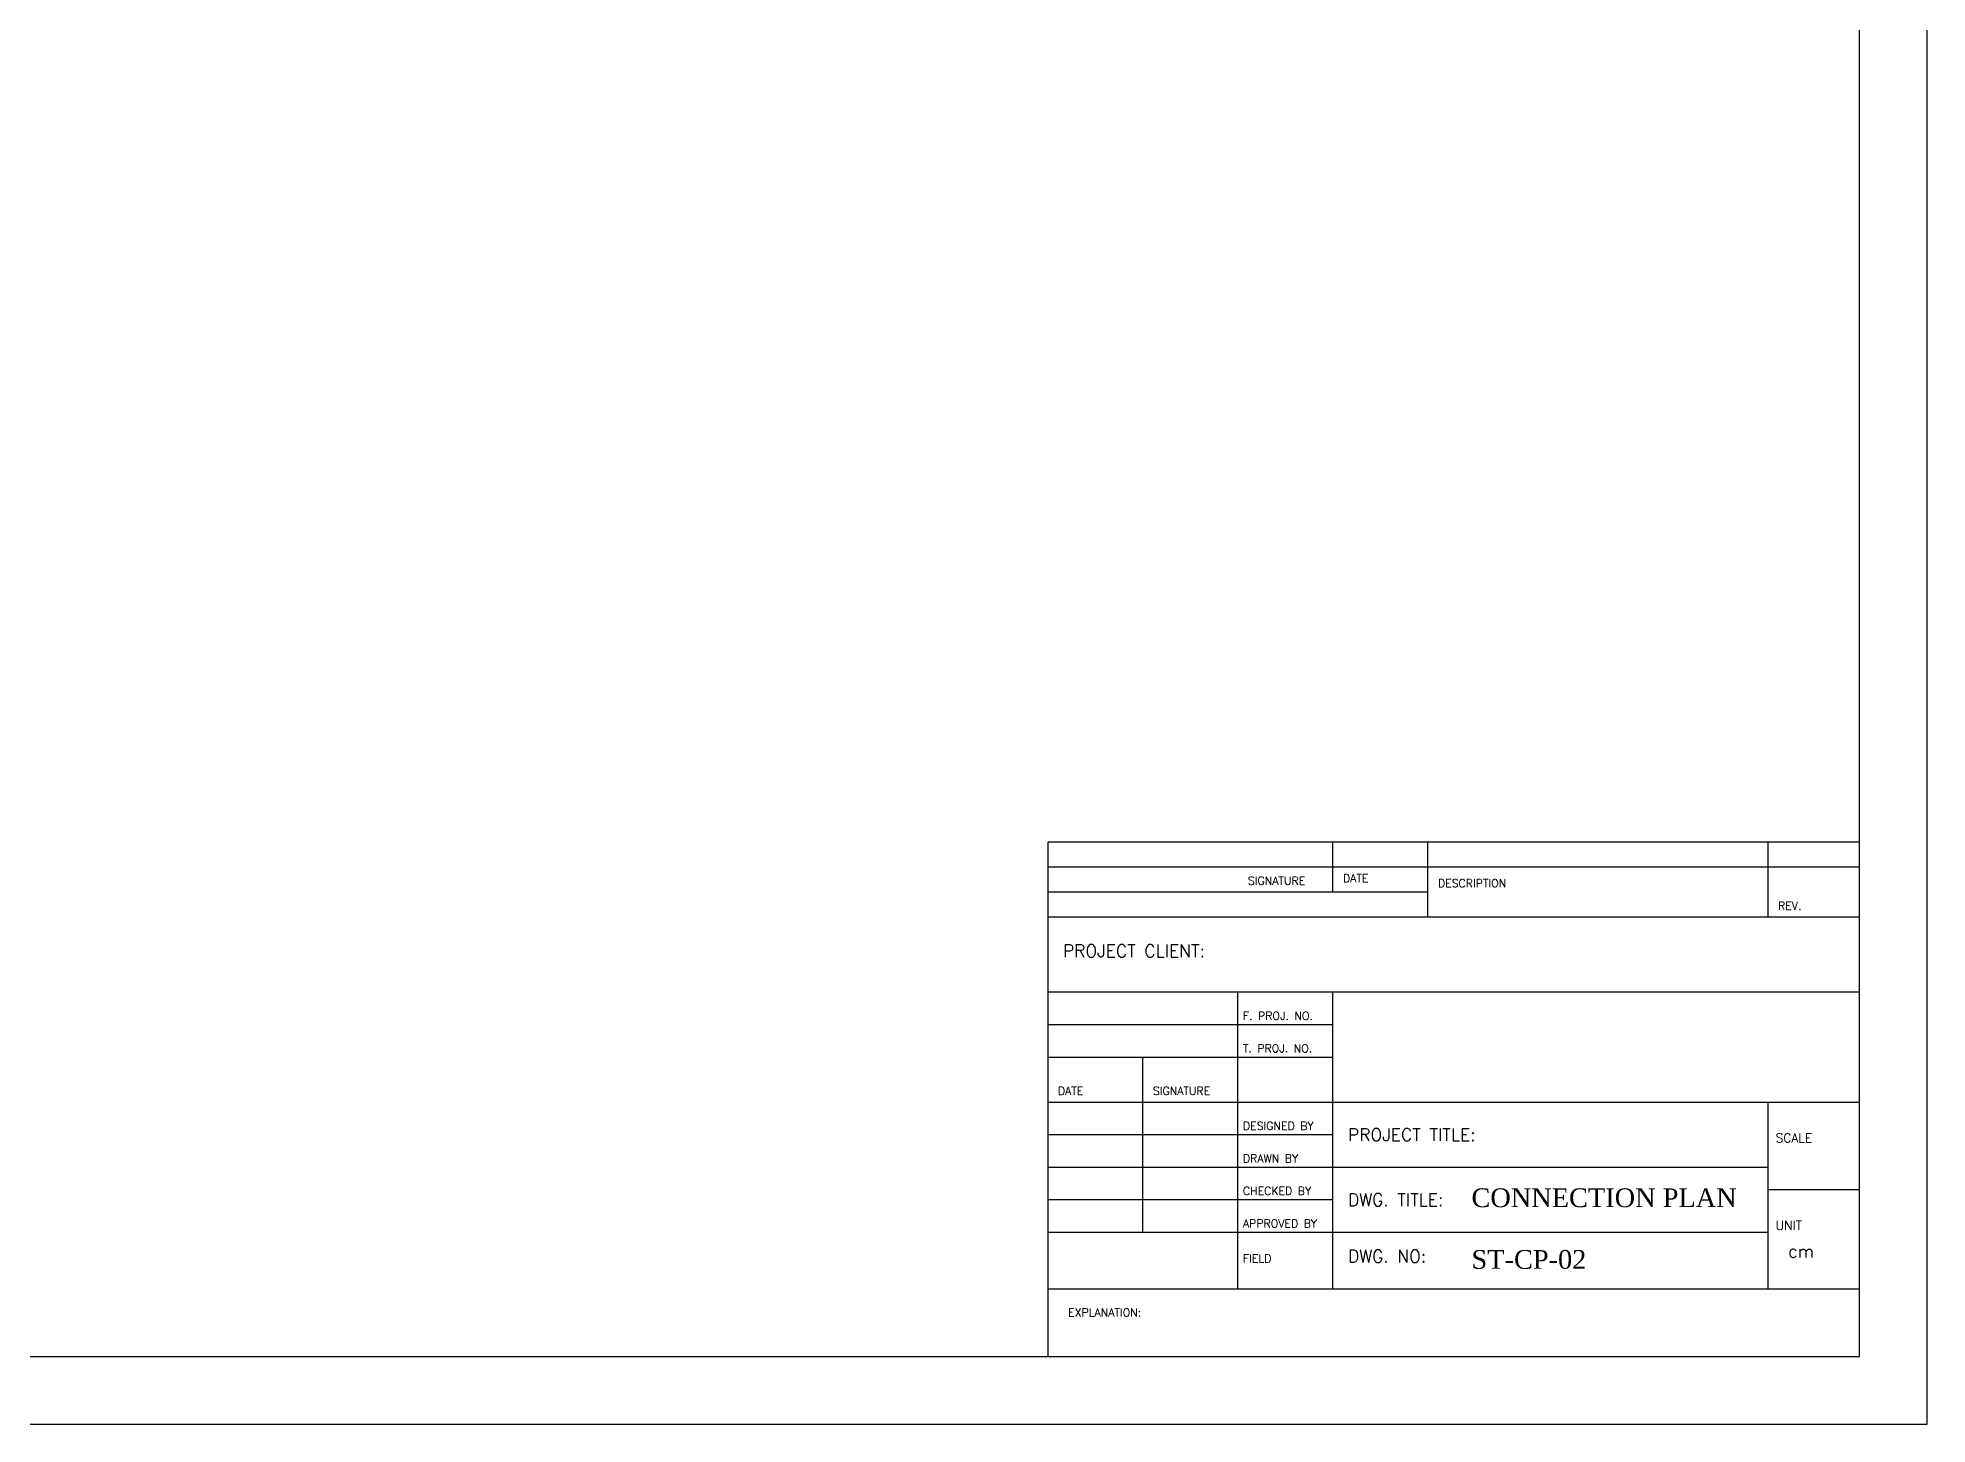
# Model space of a CAD drawing. Header units: inches. Extents: x 1387 to 2676, y -3005 to -2136.
# Drawn here: x 2590.23 to 2629.76, y -2709.86 to -2680.87 of the extents above; entities that cross this region are included whole.
import ezdxf

# ---------------------------------------------------------------- set-up
doc = ezdxf.new("R2010")
doc.units = ezdxf.units.IN
doc.header["$MEASUREMENT"] = 0
for name, color, linetype in [('1', 1, 'Continuous'), ('DIM', 8, 'Continuous'), ('lateral brace', 5, 'Continuous'), ('Layer4', 118, 'Continuous')]:
    doc.layers.add(name, color=color, linetype=linetype)
doc.styles.add('ROMANS', font='ROMANS')
doc.styles.add('style1', font='times.ttf')

msp = doc.modelspace()

# ---------------------------------------------------------------- linework, layer by layer
at = {"layer": '1'}
for p, q in [((2611.366197, -2697.693876), (2611.366197, -2708.448994)), ((2611.366197, -2697.693876), (2611.366197, -2707.03641)), ((2628.347145, -2697.693876), (2611.366197, -2697.693876)), ((2617.330438, -2698.740235), (2617.330438, -2697.693876)), ((2619.318519, -2699.263414), (2619.318519, -2697.693876)), ((2626.433754, -2699.263414), (2626.433754, -2697.693876)), ((2628.347145, -2698.217056), (2611.366197, -2698.217056)), ((2619.318519, -2698.740235), (2611.366197, -2698.740235)), ((2628.347145, -2699.263414), (2611.366197, -2699.263414)), ((2628.347145, -2700.832951), (2611.366197, -2700.832951)), ((2615.342358, -2707.03641), (2615.342358, -2700.832951)), ((2617.330438, -2707.03641), (2617.330438, -2700.832951)), ((2617.330438, -2701.513084), (2611.366197, -2701.513084)), ((2617.330438, -2702.193217), (2611.366197, -2702.193217)), ((2613.354277, -2705.85547), (2613.354277, -2702.193217)), ((2617.330438, -2703.134939), (2611.366197, -2703.134939)), ((2628.347145, -2703.134939), (2617.330438, -2703.134939)), ((2626.433754, -2707.03641), (2626.433754, -2703.134939)), ((2617.330438, -2703.815072), (2611.366197, -2703.815072)), ((2626.433754, -2704.495205), (2611.366197, -2704.495205)), ((2628.347145, -2704.966066), (2626.433754, -2704.966066)), ((2617.330438, -2705.175337), (2611.366197, -2705.175337)), ((2617.330438, -2705.85547), (2611.366197, -2705.85547)), ((2626.433754, -2705.85547), (2617.330438, -2705.85547)), ((2611.366197, -2707.03641), (2628.347145, -2707.03641))]:
    msp.add_line(p, q, dxfattribs=at)
msp.add_lwpolyline([(2547.078795, -2708.448994), (2628.347145, -2708.448994), (2628.347145, -2651.815997), (2547.078795, -2651.815997)], close=True, dxfattribs=at)
at = {"layer": 'DIM'}
msp.add_lwpolyline([(2545.66297, -2709.864819), (2629.76297, -2709.864819), (2629.76297, -2650.400172), (2545.66297, -2650.400172)], close=True, dxfattribs=at)
at = {"layer": 'lateral brace'}
msp.add_lwpolyline([(2545.66297, -2709.864819), (2629.76297, -2709.864819), (2629.76297, -2650.400172), (2545.66297, -2650.400172)], close=True, dxfattribs=at)
at = {"layer": 'Layer4'}
msp.add_lwpolyline([(2629.76297, -2650.400172), (2545.66297, -2650.400172), (2545.66297, -2709.864819), (2629.76297, -2709.864819)], close=True, dxfattribs=at)

# ---------------------------------------------------------------- texts
at = {"layer": '1'}
for s, height, style, p in [('SIGNATURE', 0.1674173, 'ROMANS', (2615.551629, -2698.583281)), ('DATE', 0.1674173, 'ROMANS', (2617.53971, -2698.530963)), ('DESCRIPTION', 0.16741731, 'ROMANS', (2619.52779, -2698.635599)), ('REV.', 0.1674173, 'ROMANS', (2626.643026, -2699.10646)), ('PROJECT CLIENT:', 0.26158955, 'ROMANS', (2611.680104, -2700.097762)), ('F. PROJ. NO.', 0.16741731, 'ROMANS', (2615.446993, -2701.408448)), ('T. PROJ. NO.', 0.16741731, 'ROMANS', (2615.446993, -2702.088581)), ('DATE', 0.1674173, 'ROMANS', (2611.575468, -2702.977985)), ('SIGNATURE', 0.1674173, 'ROMANS', (2613.563549, -2702.977985)), ('DESIGNED BY', 0.16741731, 'ROMANS', (2615.446993, -2703.710436)), ('PROJECT TITLE:', 0.26158955, 'ROMANS', (2617.644346, -2703.942079)), ('SCALE', 0.1883445, 'ROMANS', (2626.590708, -2703.972026)), ('DRAWN BY', 0.1674173, 'ROMANS', (2615.446993, -2704.390569)), ('CHECKED BY', 0.1674173, 'ROMANS', (2615.446993, -2705.070702)), ('DWG. TITLE:', 0.26158955, 'ROMANS', (2617.644346, -2705.302345)), ('CONNECTION PLAN', 0.39238432, 'style1', (2620.228197, -2705.324992)), ('APPROVED BY', 0.16741731, 'ROMANS', (2615.446993, -2705.750834)), ('UNIT', 0.1883445, 'ROMANS', (2626.590708, -2705.803152)), ('DWG. NO:', 0.2615895, 'ROMANS', (2617.644346, -2706.483285)), ('ST-CP-02', 0.3923843, 'style1', (2620.228197, -2706.615171)), ('cm', 0.2615895, 'ROMANS', (2626.852298, -2706.378649)), ('FIELD', 0.1674173, 'ROMANS', (2615.446993, -2706.483285)), ('EXPLANATION:', 0.16741731, 'ROMANS', (2611.790296, -2707.612024))]:
    msp.add_text(s, height=height, dxfattribs=dict(at, style=style)).set_placement(p)

doc.saveas('drawing.dxf')
